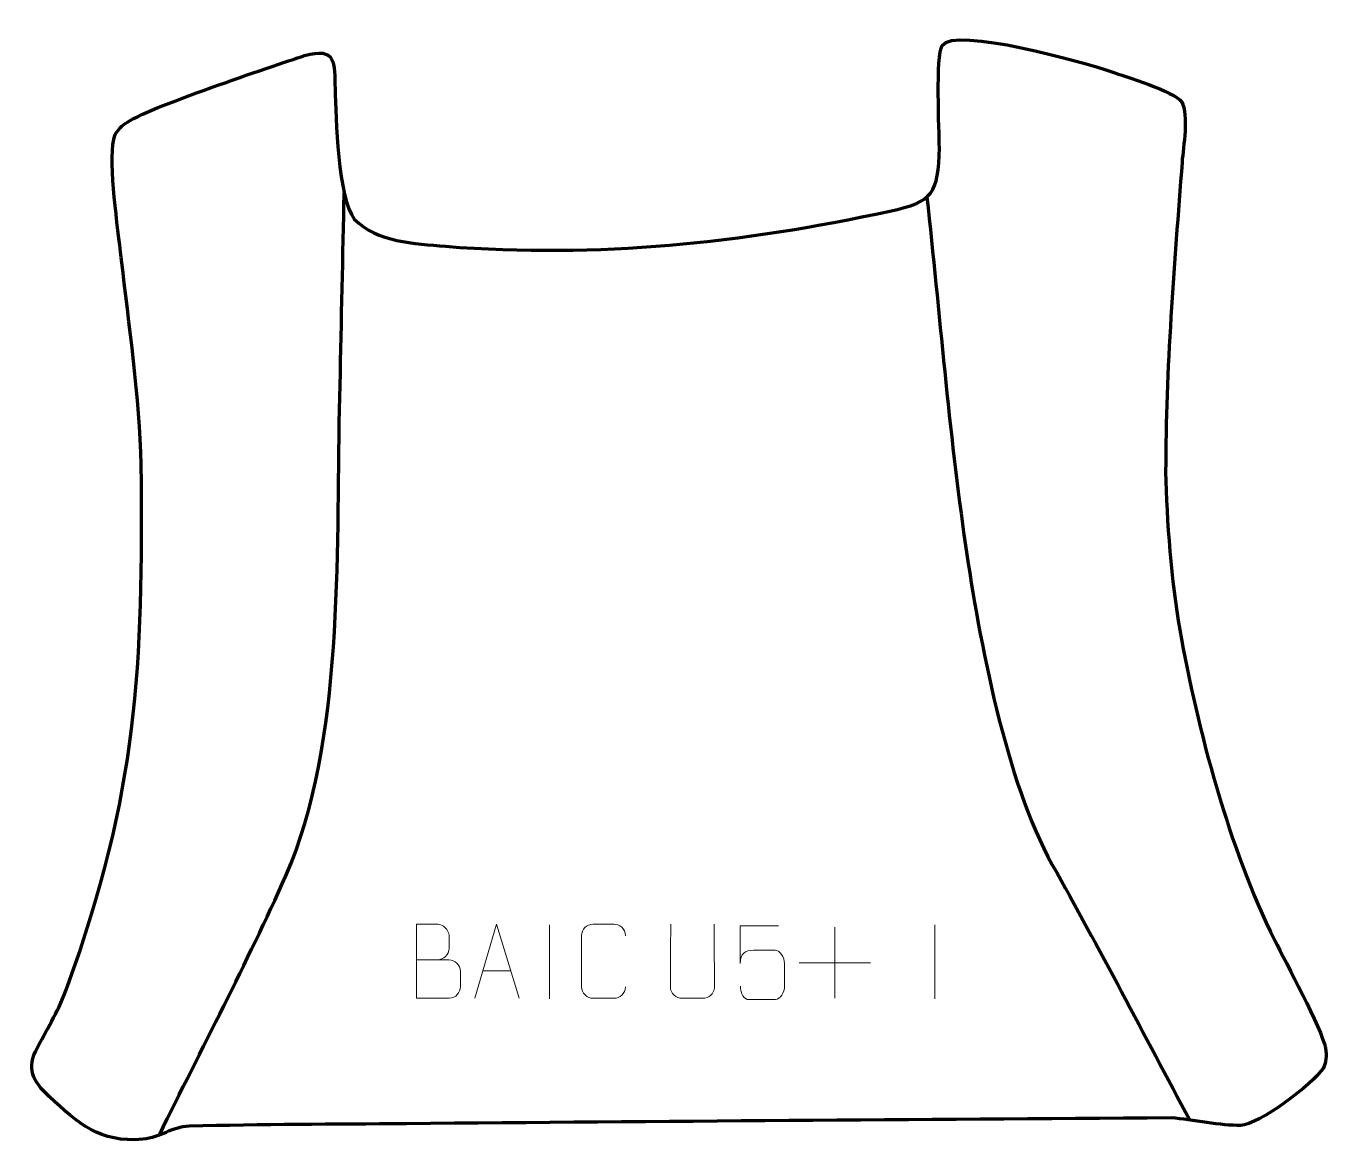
# Model space of a CAD drawing. Header units: millimetres. Extents: x -204 to 235, y -177 to 200.
import ezdxf

# ---------------------------------------------------------------- set-up
doc = ezdxf.new("R2010")
doc.units = ezdxf.units.MM
doc.header["$MEASUREMENT"] = 0
doc.layers.add('layer 2', color=7, linetype='Continuous')
doc.layers.add('layer 3', color=7, linetype='Continuous')

msp = doc.modelspace()

# ---------------------------------------------------------------- linework, layer by layer
at = {"layer": 'layer 2', "color": 142, "lineweight": 158}
for points, knots in [([(-159.1647, -173.9266), (-144.9838, -144.8348), (-129.6779, -116.0032), (-116.5302, -86.4524), (-116.5302, -86.4524), (-96.7434, -41.4783), (-99.4994, 21.9221), (-98.4068, 70.8294), (-98.4068, 70.8294), (-97.9198, 92.6318), (-97.4674, 114.4347), (-97.0106, 136.2377), (-97.0106, 136.2377), (-96.9569, 138.8008), (-96.9033, 141.3639), (-96.8496, 143.927)], [0, 0, 0, 0, 0.2, 0.2, 0.2, 0.2, 0.4, 0.4, 0.4, 0.4, 0.6, 0.6, 0.6, 0.6, 1, 1, 1, 1]), ([(99.6692, 142.5495), (103.9236, 103.5606), (107.038, 63.7299), (112.6787, 24.9859), (112.6787, 24.9859), (117.2846, -6.6506), (126.2724, -54.8038), (141.9298, -82.7213), (141.9298, -82.7213), (157.8108, -111.014), (172.9703, -140.1865), (188.2808, -168.8372)], [0, 0, 0, 0, 0.25, 0.25, 0.25, 0.25, 0.5, 0.5, 0.5, 0.5, 1, 1, 1, 1])]:
    msp.add_open_spline(points, degree=3, knots=knots, dxfattribs=at)
at = {"layer": 'layer 3', "color": 242, "lineweight": 158}
msp.add_open_spline([(182.0407, -168.1338), (189.0161, -168.6258), (199.1612, -170.8689), (205.3957, -170.645), (205.3957, -170.645), (211.705, -170.4183), (229.7116, -156.7328), (233.2434, -151.427), (233.2434, -151.427), (234.193, -149.5465), (234.5664, -147.3183), (234.0391, -144.5148), (234.0391, -144.5148), (232.8449, -138.1645), (220.57, -115.5038), (216.9455, -108.2681), (216.9455, -108.2681), (201.4987, -77.103), (190.9947, -37.5132), (184.9219, -3.4609), (184.9219, -3.4609), (182.1267, 12.7779), (180.4227, 33.3439), (180.1664, 49.8387), (180.1664, 49.8387), (180.1079, 84.2398), (183.1468, 119.8874), (185.6929, 154.2408), (185.6929, 154.2408), (186.1078, 159.8092), (188.0622, 169.8624), (185.4987, 174.6822), (185.4987, 174.6822), (183.3255, 178.0225), (166.2478, 183.269), (161.7181, 184.8239), (161.7181, 184.8239), (152.5091, 188.0097), (109.0342, 200.1875), (104.7836, 193.6052), (104.7836, 193.6052), (102.6448, 190.2933), (103.7944, 164.8154), (103.8583, 159.1105), (103.8583, 159.1105), (103.4742, 143.687), (101.8094, 140.9092), (87.1271, 137.7533), (87.1271, 137.7533), (36.4717, 126.8651), (-10.4336, 121.9078), (-62.7206, 125.8754), (-62.7206, 125.8754), (-73.203, 126.8006), (-85.7133, 127.2039), (-93.4475, 135.0557), (-93.4475, 135.0557), (-98.971, 141.9219), (-99.6314, 169.4542), (-99.9264, 178.9831), (-99.9264, 178.9831), (-100.1477, 187.6451), (-99.4141, 193.3481), (-110.227, 190.1885), (-110.227, 190.1885), (-120.8312, 186.6961), (-163.8629, 172.3957), (-170.7084, 167.3002), (-170.7084, 167.3002), (-172.3079, 166.1096), (-173.6279, 164.6719), (-174.345, 162.8951), (-174.345, 162.8951), (-174.345, 162.8951), (-174.5462, 161.9374), (-174.5462, 161.9374), (-174.5462, 161.9374), (-176.3487, 153.3549), (-173.1164, 131.7513), (-172.0281, 122.1011), (-172.0281, 122.1011), (-169.4581, 99.3114), (-165.7701, 74.9475), (-165.2553, 52.1583), (-165.2553, 52.1583), (-164.5911, -16.2447), (-166.459, -58.312), (-190.1105, -123.6936), (-190.1105, -123.6936), (-193.0776, -131.8957), (-196.3353, -136.9056), (-200.3008, -144.3675), (-200.3008, -144.3675), (-204.1296, -151.5719), (-201.876, -155.6767), (-196.3746, -160.8853), (-196.3746, -160.8853), (-186.399, -170.0403), (-179.2921, -176.5832), (-164.785, -175.3152), (-164.785, -175.3152), (-158.5056, -174.7664), (-155.3301, -171.1422), (-149.0588, -170.9647), (-149.0588, -170.9647), (-124.8094, -170.2785), (-100.0929, -170.3155), (-75.8134, -170.0949), (-75.8134, -170.0949), (10.1346, -169.3141), (96.0907, -168.7093), (182.0407, -168.1338)], degree=3, knots=[0, 0, 0, 0, 0.03448276, 0.03448276, 0.03448276, 0.03448276, 0.06896552, 0.06896552, 0.06896552, 0.06896552, 0.10344828, 0.10344828, 0.10344828, 0.10344828, 0.13793103, 0.13793103, 0.13793103, 0.13793103, 0.17241379, 0.17241379, 0.17241379, 0.17241379, 0.20689655, 0.20689655, 0.20689655, 0.20689655, 0.24137931, 0.24137931, 0.24137931, 0.24137931, 0.27586207, 0.27586207, 0.27586207, 0.27586207, 0.31034483, 0.31034483, 0.31034483, 0.31034483, 0.34482759, 0.34482759, 0.34482759, 0.34482759, 0.37931034, 0.37931034, 0.37931034, 0.37931034, 0.4137931, 0.4137931, 0.4137931, 0.4137931, 0.44827586, 0.44827586, 0.44827586, 0.44827586, 0.48275862, 0.48275862, 0.48275862, 0.48275862, 0.51724138, 0.51724138, 0.51724138, 0.51724138, 0.55172414, 0.55172414, 0.55172414, 0.55172414, 0.5862069, 0.5862069, 0.5862069, 0.5862069, 0.62068966, 0.62068966, 0.62068966, 0.62068966, 0.65517241, 0.65517241, 0.65517241, 0.65517241, 0.68965517, 0.68965517, 0.68965517, 0.68965517, 0.72413793, 0.72413793, 0.72413793, 0.72413793, 0.75862069, 0.75862069, 0.75862069, 0.75862069, 0.79310345, 0.79310345, 0.79310345, 0.79310345, 0.82758621, 0.82758621, 0.82758621, 0.82758621, 0.86206897, 0.86206897, 0.86206897, 0.86206897, 0.89655172, 0.89655172, 0.89655172, 0.89655172, 0.93103448, 0.93103448, 0.93103448, 0.93103448, 1, 1, 1, 1], dxfattribs=at)
at = {"layer": 'layer 3', "color": 250, "lineweight": 9}
for points, knots in [([(-72.4065, -114.7817), (-68.7679, -114.7813), (-65.1808, -114.7813), (-61.5414, -114.7817), (-61.5414, -114.7817), (-59.566, -114.799), (-57.6424, -116.5351), (-57.6424, -118.5847), (-57.6424, -118.5847), (-57.6428, -119.7133), (-57.6428, -122.7627), (-57.6424, -123.8916), (-57.6424, -123.8916), (-57.6248, -125.7495), (-59.1669, -127.7634), (-61.4884, -127.7465), (-61.4884, -127.7465), (-65.1282, -127.7461), (-68.7676, -127.7461), (-72.4065, -127.7465), (-72.4065, -127.7465), (-72.4065, -119.4282), (-72.4065, -111.1104), (-72.4065, -102.7929), (-72.4065, -102.7929), (-70.0328, -102.7929), (-67.6587, -102.7929), (-65.2845, -102.7929), (-65.2845, -102.7929), (-63.6037, -102.7753), (-61.5069, -104.6858), (-61.4892, -106.6482), (-61.4892, -106.6482), (-61.4896, -108.7143), (-61.4896, -108.8603), (-61.4892, -110.9268), (-61.4892, -110.9268), (-61.4719, -112.9929), (-63.3264, -114.799), (-65.3364, -114.7817)], [0, 0, 0, 0, 0.09090909, 0.09090909, 0.09090909, 0.09090909, 0.18181818, 0.18181818, 0.18181818, 0.18181818, 0.27272727, 0.27272727, 0.27272727, 0.27272727, 0.36363636, 0.36363636, 0.36363636, 0.36363636, 0.45454545, 0.45454545, 0.45454545, 0.45454545, 0.54545455, 0.54545455, 0.54545455, 0.54545455, 0.63636364, 0.63636364, 0.63636364, 0.63636364, 0.72727273, 0.72727273, 0.72727273, 0.72727273, 0.81818182, 0.81818182, 0.81818182, 0.81818182, 1, 1, 1, 1]), ([(-52.8269, -127.7465), (-52.8269, -127.7465), (-45.4559, -102.793), (-45.4559, -102.793), (-45.4559, -102.793), (-45.4559, -102.793), (-37.886, -127.7465), (-37.886, -127.7465)], [0, 0, 0, 0, 0.33333333, 0.33333333, 0.33333333, 0.33333333, 1, 1, 1, 1]), ([(-1.9886, -123.9358), (-2.1284, -126.2592), (-3.8056, -127.7388), (-5.9533, -127.7496), (-5.9533, -127.7496), (-8.2852, -127.7492), (-10.6171, -127.7492), (-12.9486, -127.7496), (-12.9486, -127.7496), (-14.8736, -127.855), (-16.8457, -125.9705), (-16.8345, -123.9532), (-16.8345, -123.9532), (-16.8341, -118.1831), (-16.8341, -112.4134), (-16.8345, -106.6441), (-16.8345, -106.6441), (-16.8303, -104.506), (-15.0836, -102.7868), (-12.9312, -102.8003), (-12.9312, -102.8003), (-10.6055, -102.8003), (-8.2794, -102.8003), (-5.9533, -102.8003), (-5.9533, -102.8003), (-4.0067, -102.7648), (-2.0153, -104.2563), (-1.9886, -106.6939)], [0, 0, 0, 0, 0.125, 0.125, 0.125, 0.125, 0.25, 0.25, 0.25, 0.25, 0.375, 0.375, 0.375, 0.375, 0.5, 0.5, 0.5, 0.5, 0.625, 0.625, 0.625, 0.625, 0.75, 0.75, 0.75, 0.75, 1, 1, 1, 1]), ([(27.9156, -102.7958), (27.9152, -108.3353), (28.011, -118.5371), (28.0114, -124.0775), (28.0114, -124.0775), (27.8716, -126.317), (26.1944, -127.7432), (24.0467, -127.7537), (24.0467, -127.7537), (21.7148, -127.7533), (19.3829, -127.7533), (17.0514, -127.7537), (17.0514, -127.7537), (15.1264, -127.8552), (13.1543, -126.0387), (13.1655, -124.0942), (13.1655, -124.0942), (13.1658, -118.5323), (13.2612, -108.3569), (13.2608, -102.7958)], [0, 0, 0, 0, 0.16666667, 0.16666667, 0.16666667, 0.16666667, 0.33333333, 0.33333333, 0.33333333, 0.33333333, 0.5, 0.5, 0.5, 0.5, 0.66666667, 0.66666667, 0.66666667, 0.66666667, 1, 1, 1, 1]), ([(49.5848, -103.3048), (49.5848, -103.3048), (36.7331, -103.3048), (36.7331, -103.3048), (36.7331, -103.3048), (36.7334, -107.5354), (36.7334, -111.7663), (36.7331, -115.9975), (36.7331, -115.9975), (36.7328, -112.6874), (38.3638, -111.6156), (41.1758, -111.5551), (41.1758, -111.5551), (43.6154, -111.5548), (46.0549, -111.5548), (48.4941, -111.5551), (48.4941, -111.5551), (50.1439, -111.5483), (51.6188, -113.9288), (51.6473, -115.9975), (51.6473, -115.9975), (51.647, -118.5848), (51.647, -121.1724), (51.6473, -123.7601), (51.6473, -123.7601), (51.6935, -125.7195), (50.1941, -128.1558), (48.5682, -128.2143), (48.5682, -128.2143), (46.6117, -128.214), (41.7167, -128.214), (39.7597, -128.2143), (39.7597, -128.2143), (37.9142, -128.2231), (36.8071, -126.2583), (36.7863, -123.7072)], [0, 0, 0, 0, 0.1, 0.1, 0.1, 0.1, 0.2, 0.2, 0.2, 0.2, 0.3, 0.3, 0.3, 0.3, 0.4, 0.4, 0.4, 0.4, 0.5, 0.5, 0.5, 0.5, 0.6, 0.6, 0.6, 0.6, 0.7, 0.7, 0.7, 0.7, 0.8, 0.8, 0.8, 0.8, 1, 1, 1, 1])]:
    msp.add_open_spline(points, degree=3, knots=knots, dxfattribs=at)
for points in [[(-27.6613, -102.9967), (-27.6613, -102.9967), (-27.6613, -127.9708), (-27.6613, -127.9708)], [(68.6024, -103.7994), (68.6024, -103.7994), (68.6024, -127.7773), (68.6024, -127.7773)], [(102.3387, -102.9967), (102.3387, -102.9967), (102.3387, -127.9708), (102.3387, -127.9708)], [(56.6135, -115.7884), (56.6135, -115.7884), (80.5914, -115.7884), (80.5914, -115.7884)], [(-50.1043, -118.4971), (-50.1043, -118.4971), (-40.6086, -118.4971), (-40.6086, -118.4971)]]:
    msp.add_open_spline(points, degree=3, dxfattribs=at)

doc.saveas('drawing.dxf')
